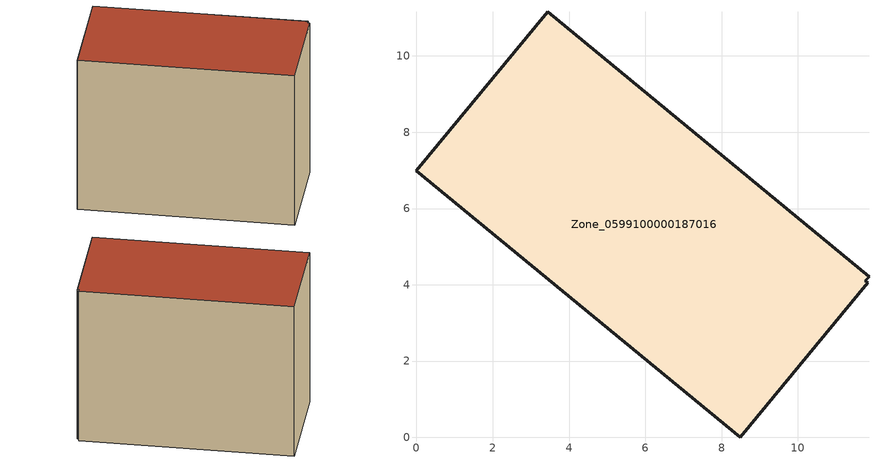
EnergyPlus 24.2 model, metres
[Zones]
Zone_0599100000187016
 floor ground (C_G): 11.87,4.22 11.77,4.1 11.84,4.05 8.49,0 0,6.99 3.44,11.16 z0
 wall outside (C_F): 11.87,4.22 3.44,11.16 0,6.99 8.49,0 11.84,4.05 11.77,4.1 11.87,4.22 z0:8.67
 roof outside (C_R): 11.77,4.1 11.87,4.22 3.44,11.16 0,6.99 8.49,0 11.84,4.05 z8.67
[BUILDING]
Pand.0599100000187016: North Axis=0; Terrain=City; Loads Convergence Tolerance Value=0.04; Temperature Convergence Tolerance Value=0.4; Solar Distribution=FullExterior; Maximum Number of Warmup Days=25; Minimum Number of Warmup Days=1
[Site:Location]
Rotterdam.The.Hague.AP_ZH_NLD Design_Conditions: Latitude=51.96; Longitude=4.45; Time Zone=1; Elevation=-4.5
[SITE:GROUNDTEMPERATURE:BUILDINGSURFACE]
18, 18, 18, 18, 18, 18, 18, 18, 18, 18, 18, 18
[MATERIAL] Thermal Absorptance=0.9; Solar Absorptance=0.7; Visible Absorptance=0.7
Name | Roughness | Thickness | Conductivity | Density | Specific Heat
G.TI.1992-2005 | MediumSmooth | 0.15 | 0.06 | 540 | 1210
F.TI.1992-2005 | Rough | 0.3 | 0.12 | 1920 | 840
R.TI.1992-2005 | MediumRough | 0.2 | 0.08 | 1500 | 1000
[CONSTRUCTION]
C_G: G.TI.1992-2005
C_F: F.TI.1992-2005
C_R: R.TI.1992-2005
[ZONE]
Zone_0599100000187016: Type=1; Multiplier=1; Ceiling Height=Autocalculate; Volume=Autocalculate; Floor Area=autocalculate; Part of Total Floor Area=Yes
[ZONEINFILTRATION:DESIGNFLOWRATE]
Infil_Zone_0599100000187016: Zone or ZoneList or Space or SpaceList=Zone_0599100000187016; Schedule=AlwaysOn; Design Flow Rate Calculation Method=Flow/Area; Flow Rate per Floor Area=0.0015; Constant Term Coefficient=1; Temperature Term Coefficient=0; Velocity Term Coefficient=0; Velocity Squared Term Coefficient=0
[HVACTEMPLATE:ZONE:IDEALLOADSAIRSYSTEM]
Zone_0599100000187016: Maximum Heating Supply Air Temperature=50; Minimum Cooling Supply Air Temperature=13; Maximum Heating Supply Air Humidity Ratio=0.0156; Minimum Cooling Supply Air Humidity Ratio=0.0077; Heating Limit=NoLimit; Cooling Limit=NoLimit; Dehumidification Control Type=ConstantSensibleHeatRatio; Cooling Sensible Heat Ratio=0.7; Dehumidification Setpoint=60; Humidification Control Type=None; Humidification Setpoint=30; Outdoor Air Method=None; Outdoor Air Flow Rate per Person=0.00944; Outdoor Air Flow Rate per Zone Floor Area=0; Outdoor Air Flow Rate per Zone=0; Demand Controlled Ventilation Type=None; Outdoor Air Economizer Type=NoEconomizer; Heat Recovery Type=None; Sensible Heat Recovery Effectiveness=0.7; Latent Heat Recovery Effectiveness=0.65
[ZONECONTROL:THERMOSTAT]
ThermostatControl_Zone_0599100000187016: Zone or ZoneList=Zone_0599100000187016; Control Type Schedule=DualSetpointControlType; Control 1=Thermostat_Zone_0599100000187016; Temperature Difference Between Cutout And Setpoint=0
[THERMOSTATSETPOINT:DUALSETPOINT]
Thermostat_Zone_0599100000187016: Heating Setpoint Temperature Schedule=HeatingSetpoint_Zone_0599100000187016; Cooling Setpoint Temperature Schedule=CoolingSetpoint_Zone_0599100000187016
[SCHEDULE:COMPACT]
HeatingSetpoint_Zone_0599100000187016: Through: 12/31, For: AllDays, Until: 24:00, 21
CoolingSetpoint_Zone_0599100000187016: Through: 12/31, For: AllDays, Until: 24:00, 24
DualSetpointControlType: Through: 12/31, For: AllDays, Until: 24:00, 4
AlwaysOn: Through: 12/31, For: AllDays, Until: 24:00, 1
